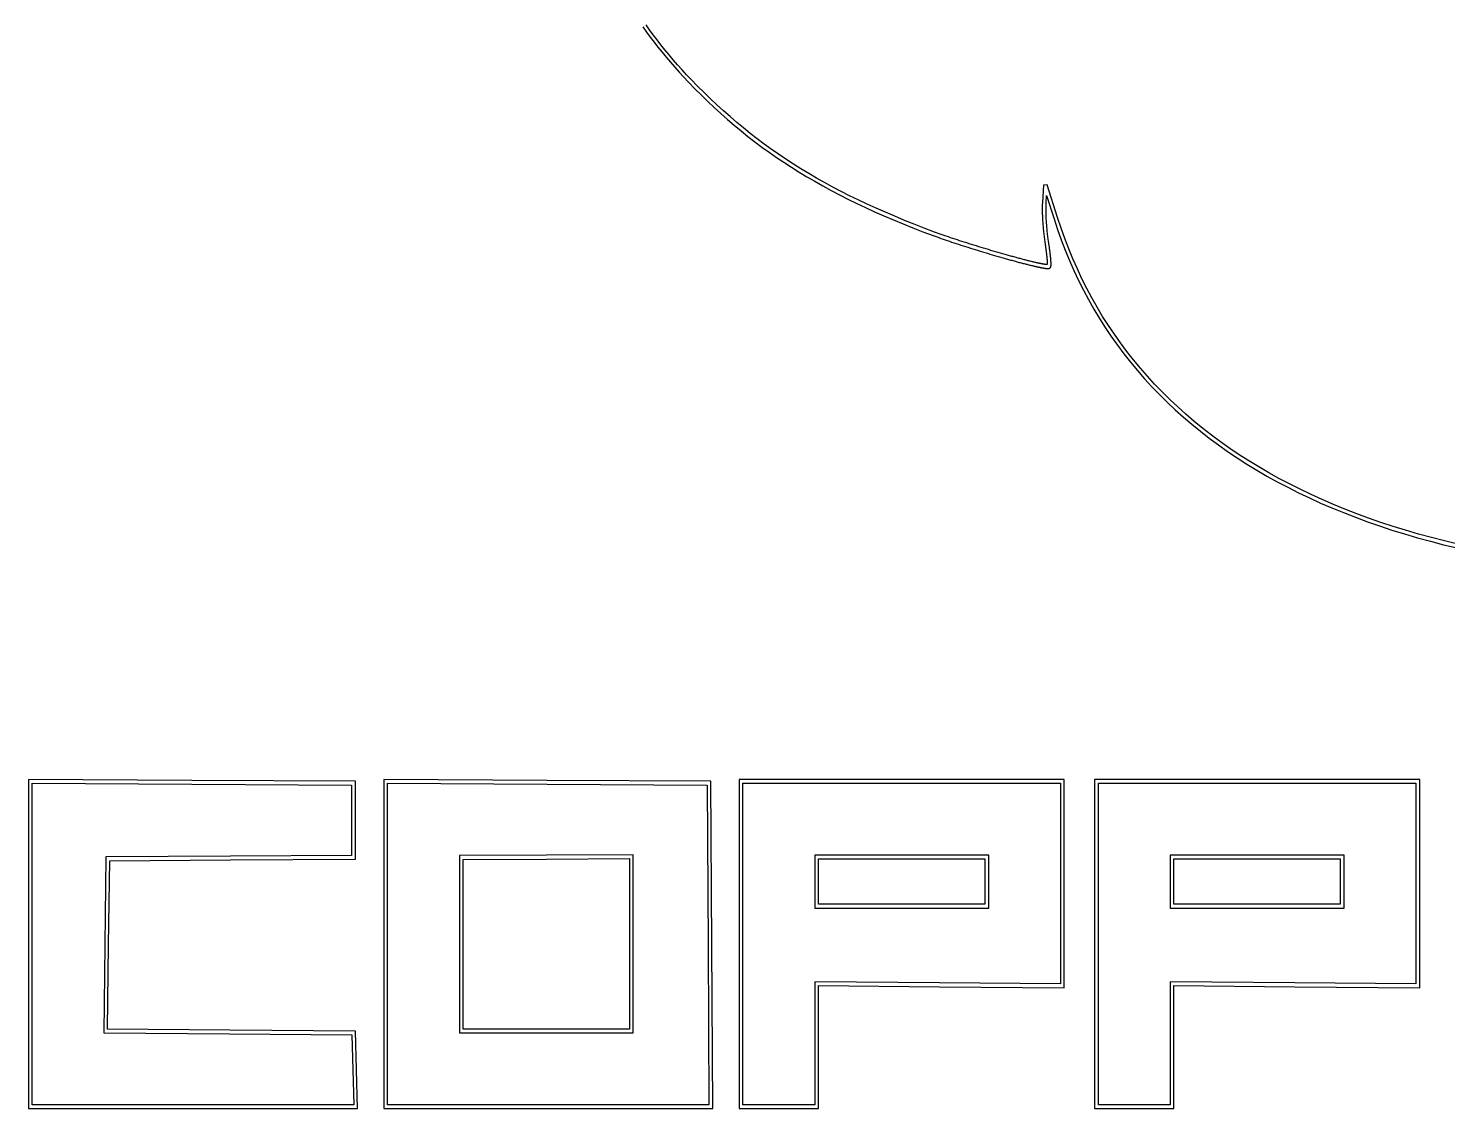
# Model space of a CAD drawing. Extents: x 0 to 745, y 0 to 539.
# Drawn here: x -0.4 to 299.9, y -0.4 to 228 of the extents above; entities that cross this region are included whole.
import ezdxf

# ---------------------------------------------------------------- set-up
doc = ezdxf.new("R2010")
doc.units = 0
doc.layers.get('0').update_dxf_attribs({"linetype": 'CONTINUOUS'})

msp = doc.modelspace()

# ---------------------------------------------------------------- linework, layer by layer
at = {"color": 7}
for p, q in [((214.4, 194.83), (214.16, 191.19)), ((215.18, 194.92), (214.4, 194.83)), ((214.96, 191.14), (215.06, 192.66)), ((215.06, 192.66), (216.62, 187.76)), ((217.38, 188), (215.18, 194.92)), ((-0.4, 69.22), (-0.4, 34.41)), ((34.2, 69.01), (-0.4, 69.22)), ((-0.4, 69.22), (-0.4, 69.22)), ((74.8, 69.22), (74.8, 34.41)), ((109.4, 69.01), (74.8, 69.22)), ((74.8, 69.22), (74.8, 69.22)), ((150, 69.2), (150, 34.4)), ((184.4, 69.2), (150, 69.2)), ((150, 69.2), (150, 69.2)), ((218.8, 69.2), (184.4, 69.2)), ((218.8, 47.18), (218.8, 69.2)), ((225.2, 69.2), (225.2, 34.4)), ((259.6, 69.2), (225.2, 69.2)), ((225.2, 69.2), (225.2, 69.2)), ((294, 69.2), (259.6, 69.2)), ((294, 47.18), (294, 69.2)), ((0.4, 68.41), (34.2, 68.21)), ((0.4, 34.41), (0.4, 68.41)), ((0.4, 68.41), (0.4, 68.41)), ((68.8, 68.8), (34.2, 69.01)), ((34.2, 68.21), (68, 68)), ((68, 68), (68, 60.57)), ((68.8, 60.57), (68.8, 68.8)), ((75.6, 68.41), (109.4, 68.21)), ((75.6, 34.41), (75.6, 68.41)), ((75.6, 68.41), (75.6, 68.41)), ((144, 68.8), (109.4, 69.01)), ((109.4, 68.21), (143.2, 68)), ((143.2, 68), (143.41, 34.2)), ((144.21, 34.2), (144, 68.8)), ((150.8, 68.4), (184.4, 68.4)), ((150.8, 34.4), (150.8, 68.4)), ((150.8, 68.4), (150.8, 68.4)), ((184.4, 68.4), (218, 68.4)), ((218, 68.4), (218, 47.18)), ((226, 68.4), (259.6, 68.4)), ((226, 34.4), (226, 68.4)), ((226, 68.4), (226, 68.4)), ((259.6, 68.4), (293.2, 68.4)), ((293.2, 68.4), (293.2, 47.18)), ((68, 60.57), (68, 53.13)), ((68.8, 52.34), (68.8, 60.57)), ((16, 52.8), (15.78, 34.22)), ((42.4, 52.97), (16, 52.8)), ((16.58, 34.21), (16.8, 52)), ((16.8, 52), (42.4, 52.17)), ((68, 53.13), (42.4, 52.97)), ((42.4, 52.17), (68.8, 52.34)), ((109.2, 53.17), (90.8, 53.09)), ((90.8, 53.09), (90.8, 34.34)), ((91.6, 52.29), (109.2, 52.37)), ((91.6, 34.34), (91.6, 52.29)), ((127.6, 53.25), (109.2, 53.17)), ((109.2, 52.37), (126.8, 52.45)), ((126.8, 52.45), (126.8, 34.42)), ((126.8, 52.45), (126.8, 52.45)), ((127.6, 34.42), (127.6, 53.25)), ((127.6, 53.25), (127.6, 53.25)), ((166, 53.2), (166, 47.6)), ((184.4, 53.2), (166, 53.2)), ((166, 53.2), (166, 53.2)), ((166.8, 52.4), (184.4, 52.4)), ((166.8, 47.6), (166.8, 52.4)), ((166.8, 52.4), (166.8, 52.4)), ((202.8, 53.2), (184.4, 53.2)), ((184.4, 52.4), (202, 52.4)), ((202, 52.4), (202, 47.6)), ((202.8, 47.6), (202.8, 53.2)), ((241.2, 53.2), (241.2, 47.6)), ((259.6, 53.2), (241.2, 53.2)), ((241.2, 53.2), (241.2, 53.2)), ((242, 52.4), (259.6, 52.4)), ((242, 47.6), (242, 52.4)), ((242, 52.4), (242, 52.4)), ((278, 53.2), (259.6, 53.2)), ((259.6, 52.4), (277.2, 52.4)), ((277.2, 52.4), (277.2, 47.6)), ((278, 47.6), (278, 53.2)), ((166, 47.6), (166, 42)), ((166.8, 42.8), (166.8, 47.6)), ((202, 47.6), (202, 42.8)), ((202.8, 42), (202.8, 47.6)), ((218, 47.18), (218, 25.96)), ((218.8, 25.15), (218.8, 47.18)), ((241.2, 47.6), (241.2, 42)), ((242, 42.8), (242, 47.6)), ((277.2, 47.6), (277.2, 42.8)), ((278, 42), (278, 47.6)), ((293.2, 47.18), (293.2, 25.96)), ((294, 25.15), (294, 47.18)), ((184.4, 42.8), (166.8, 42.8)), ((202, 42.8), (184.4, 42.8)), ((259.6, 42.8), (242, 42.8)), ((277.2, 42.8), (259.6, 42.8)), ((166, 42), (184.4, 42)), ((184.4, 42), (202.8, 42)), ((241.2, 42), (259.6, 42)), ((259.6, 42), (278, 42)), ((-0.4, 34.41), (-0.4, -0.4)), ((0.4, 0.4), (0.4, 34.41)), ((15.78, 34.22), (15.57, 15.62)), ((16.37, 16.42), (16.58, 34.21)), ((74.8, 34.41), (74.8, -0.4)), ((75.6, 0.4), (75.6, 34.41)), ((90.8, 34.34), (90.8, 15.6)), ((91.6, 16.4), (91.6, 34.34)), ((126.8, 34.42), (126.8, 16.4)), ((127.6, 15.6), (127.6, 34.42)), ((143.41, 34.2), (143.61, 0.4)), ((144.42, -0.4), (144.21, 34.2)), ((150, 34.4), (150, -0.4)), ((150.8, 0.4), (150.8, 34.4)), ((225.2, 34.4), (225.2, -0.4)), ((226, 0.4), (226, 34.4)), ((192.4, 26.18), (166, 26.4)), ((166, 26.4), (166, 13)), ((166.8, 13), (166.8, 25.6)), ((166.8, 25.6), (192.4, 25.38)), ((218, 25.96), (192.4, 26.18)), ((192.4, 25.38), (218.8, 25.15)), ((267.6, 26.18), (241.2, 26.4)), ((241.2, 26.4), (241.2, 13)), ((242, 13), (242, 25.6)), ((242, 25.6), (267.6, 25.38)), ((293.2, 25.96), (267.6, 26.18)), ((267.6, 25.38), (294, 25.15)), ((15.57, 15.62), (42.18, 15.41)), ((42.19, 16.21), (16.37, 16.42)), ((42.18, 15.41), (68.01, 15.2)), ((68.79, 16), (42.19, 16.21)), ((68.01, 15.2), (68.23, 7.79)), ((69.03, 7.81), (68.79, 16)), ((90.8, 15.6), (109.2, 15.6)), ((109.2, 16.4), (91.6, 16.4)), ((126.8, 16.4), (109.2, 16.4)), ((109.2, 15.6), (127.6, 15.6)), ((166, 13), (166, 0.4)), ((166.8, -0.4), (166.8, 13)), ((241.2, 13), (241.2, 0.4)), ((242, -0.4), (242, 13)), ((68.23, 7.79), (68.45, 0.4)), ((69.27, -0.4), (69.03, 7.81)), ((34.43, 0.4), (0.4, 0.4)), ((68.45, 0.4), (34.43, 0.4)), ((109.61, 0.4), (75.6, 0.4)), ((143.61, 0.4), (109.61, 0.4)), ((158.4, 0.4), (150.8, 0.4)), ((166, 0.4), (158.4, 0.4)), ((233.6, 0.4), (226, 0.4)), ((241.2, 0.4), (233.6, 0.4)), ((-0.4, -0.4), (34.43, -0.4)), ((34.43, -0.4), (69.27, -0.4)), ((74.8, -0.4), (109.61, -0.4)), ((109.61, -0.4), (144.42, -0.4)), ((150, -0.4), (158.4, -0.4)), ((158.4, -0.4), (166.8, -0.4)), ((225.2, -0.4), (233.6, -0.4)), ((233.6, -0.4), (242, -0.4))]:
    msp.add_line(p, q, dxfattribs=at)
for points in [[(129.64, 228.31), (130.4, 227.24), (131.18, 226.17), (131.98, 225.1), (132.81, 224.03), (133.67, 222.97), (134.54, 221.91), (135.44, 220.85), (136.37, 219.8), (137.32, 218.74), (138.3, 217.68), (139.3, 216.62)], [(139.87, 217.17), (138.88, 218.22), (137.91, 219.28), (136.97, 220.33), (136.05, 221.38), (135.16, 222.43), (134.29, 223.48), (133.44, 224.53), (132.62, 225.58), (131.82, 226.64), (131.04, 227.7), (130.29, 228.77)], [(139.3, 216.62), (140.64, 215.23), (142, 213.88), (143.36, 212.55), (144.74, 211.26), (146.13, 209.99), (147.53, 208.74), (148.95, 207.53), (150.39, 206.34), (151.85, 205.17), (153.32, 204.03), (154.82, 202.91), (156.34, 201.82), (157.88, 200.74), (159.45, 199.69), (161.04, 198.66), (162.66, 197.64), (164.31, 196.65), (165.99, 195.67), (167.69, 194.71), (169.43, 193.76), (171.21, 192.83), (173.02, 191.92), (174.86, 191.01), (176.74, 190.13), (178.66, 189.25), (180.62, 188.38), (182.62, 187.53), (184.67, 186.68), (186.75, 185.85), (188.88, 185.02), (191.06, 184.2)], [(191.34, 184.95), (189.17, 185.77), (187.05, 186.59), (184.97, 187.42), (182.93, 188.27), (180.94, 189.12), (178.99, 189.98), (177.08, 190.85), (175.21, 191.73), (173.37, 192.63), (171.58, 193.54), (169.81, 194.46), (168.08, 195.4), (166.38, 196.36), (164.72, 197.33), (163.08, 198.32), (161.47, 199.33), (159.89, 200.35), (158.33, 201.4), (156.8, 202.47), (155.29, 203.55), (153.81, 204.67), (152.34, 205.8), (150.9, 206.96), (149.47, 208.14), (148.06, 209.35), (146.66, 210.58), (145.28, 211.84), (143.91, 213.13), (142.56, 214.45), (141.21, 215.79), (139.87, 217.17)], [(214.16, 191.19), (214.15, 190.99), (214.14, 190.77), (214.14, 190.55), (214.13, 190.31), (214.13, 190.07), (214.13, 189.82), (214.13, 189.57), (214.13, 189.3), (214.14, 189.03), (214.14, 188.76), (214.15, 188.48), (214.16, 188.19), (214.18, 187.9), (214.19, 187.61), (214.21, 187.32), (214.23, 187.02), (214.25, 186.72), (214.27, 186.42), (214.29, 186.13), (214.32, 185.83), (214.34, 185.53), (214.37, 185.23), (214.4, 184.93), (214.43, 184.64), (214.46, 184.35), (214.5, 184.06), (214.53, 183.78), (214.57, 183.5), (214.61, 183.23), (214.65, 182.96), (214.69, 182.7)], [(215.48, 182.83), (215.44, 183.08), (215.4, 183.34), (215.36, 183.61), (215.33, 183.88), (215.29, 184.16), (215.26, 184.44), (215.23, 184.73), (215.2, 185.02), (215.17, 185.31), (215.14, 185.6), (215.12, 185.9), (215.09, 186.19), (215.07, 186.49), (215.05, 186.79), (215.03, 187.08), (215.01, 187.37), (214.99, 187.66), (214.98, 187.95), (214.97, 188.24), (214.95, 188.51), (214.95, 188.79), (214.94, 189.06), (214.93, 189.32), (214.93, 189.58), (214.93, 189.83), (214.93, 190.07), (214.93, 190.3), (214.94, 190.53), (214.94, 190.74), (214.95, 190.95), (214.96, 191.14)], [(216.62, 187.76), (217.37, 185.51), (218.16, 183.29), (219, 181.1), (219.89, 178.94), (220.83, 176.82), (221.82, 174.73), (222.85, 172.68), (223.93, 170.65), (225.06, 168.66), (226.24, 166.7), (227.46, 164.78), (228.73, 162.89), (230.05, 161.03), (231.41, 159.21), (232.82, 157.41), (234.28, 155.66), (235.78, 153.93), (237.33, 152.24), (238.93, 150.59), (240.57, 148.96), (242.26, 147.37), (244, 145.82), (245.78, 144.3), (247.6, 142.81), (249.47, 141.36), (251.39, 139.94), (253.35, 138.55), (255.36, 137.2), (257.41, 135.89), (259.51, 134.61), (261.65, 133.36)], [(262.04, 134.06), (259.92, 135.29), (257.83, 136.57), (255.8, 137.87), (253.8, 139.21), (251.86, 140.59), (249.96, 141.99), (248.1, 143.43), (246.29, 144.91), (244.52, 146.42), (242.8, 147.96), (241.13, 149.54), (239.5, 151.14), (237.91, 152.79), (236.38, 154.46), (234.89, 156.17), (233.44, 157.91), (232.04, 159.69), (230.69, 161.5), (229.39, 163.34), (228.13, 165.21), (226.91, 167.12), (225.75, 169.06), (224.63, 171.04), (223.56, 173.04), (222.53, 175.08), (221.56, 177.15), (220.63, 179.26), (219.74, 181.39), (218.91, 183.56), (218.12, 185.77), (217.38, 188)], [(191.06, 184.2), (191.45, 184.06), (191.86, 183.91), (192.27, 183.76), (192.7, 183.61), (193.13, 183.46), (193.58, 183.3), (194.03, 183.15), (194.49, 182.99), (194.96, 182.83), (195.44, 182.68), (195.92, 182.52), (196.41, 182.36), (196.9, 182.2), (197.4, 182.04), (197.9, 181.88), (198.41, 181.72), (198.92, 181.56), (199.43, 181.4), (199.94, 181.24), (200.46, 181.08), (200.97, 180.92), (201.49, 180.76), (202, 180.61), (202.52, 180.46), (203.03, 180.3), (203.54, 180.15), (204.05, 180), (204.55, 179.86), (205.05, 179.71), (205.55, 179.57), (206.04, 179.43)], [(206.25, 180.2), (205.76, 180.34), (205.27, 180.48), (204.77, 180.63), (204.27, 180.77), (203.76, 180.92), (203.26, 181.07), (202.75, 181.22), (202.23, 181.38), (201.72, 181.53), (201.2, 181.69), (200.69, 181.84), (200.18, 182), (199.67, 182.16), (199.15, 182.32), (198.65, 182.48), (198.14, 182.64), (197.64, 182.8), (197.14, 182.96), (196.65, 183.12), (196.17, 183.28), (195.69, 183.44), (195.21, 183.59), (194.74, 183.75), (194.29, 183.91), (193.83, 184.06), (193.39, 184.21), (192.96, 184.36), (192.54, 184.51), (192.13, 184.66), (191.73, 184.81), (191.34, 184.95)], [(212.72, 178.5), (212.55, 178.54), (212.38, 178.58), (212.21, 178.62), (212.04, 178.66), (211.86, 178.71), (211.68, 178.75), (211.49, 178.8), (211.3, 178.84), (211.11, 178.89), (210.92, 178.94), (210.72, 178.99), (210.52, 179.04), (210.32, 179.09), (210.11, 179.15), (209.9, 179.2), (209.69, 179.26), (209.48, 179.32), (209.26, 179.37), (209.04, 179.43), (208.82, 179.49), (208.6, 179.55), (208.37, 179.61), (208.14, 179.67), (207.91, 179.74), (207.68, 179.8), (207.45, 179.87), (207.21, 179.93), (206.97, 180), (206.74, 180.07), (206.5, 180.13), (206.25, 180.2)], [(214.69, 182.7), (214.71, 182.58), (214.73, 182.45), (214.74, 182.33), (214.76, 182.2), (214.78, 182.08), (214.8, 181.96), (214.82, 181.84), (214.83, 181.71), (214.85, 181.59), (214.87, 181.48), (214.88, 181.36), (214.9, 181.24), (214.92, 181.12), (214.93, 181.01), (214.95, 180.9), (214.96, 180.78), (214.97, 180.67), (214.99, 180.56), (215, 180.45), (215.01, 180.35), (215.03, 180.24), (215.04, 180.14), (215.05, 180.03), (215.06, 179.93), (215.07, 179.83), (215.08, 179.73), (215.09, 179.64), (215.1, 179.54), (215.11, 179.45), (215.12, 179.36), (215.13, 179.27)], [(215.92, 179.34), (215.92, 179.43), (215.91, 179.53), (215.9, 179.62), (215.89, 179.72), (215.88, 179.82), (215.87, 179.92), (215.86, 180.02), (215.85, 180.12), (215.83, 180.23), (215.82, 180.33), (215.81, 180.44), (215.8, 180.55), (215.78, 180.66), (215.77, 180.77), (215.75, 180.88), (215.74, 181), (215.72, 181.11), (215.71, 181.23), (215.69, 181.35), (215.68, 181.47), (215.66, 181.59), (215.64, 181.71), (215.63, 181.83), (215.61, 181.95), (215.59, 182.07), (215.57, 182.2), (215.55, 182.32), (215.54, 182.45), (215.52, 182.57), (215.5, 182.7), (215.48, 182.83)], [(206.04, 179.43), (206.28, 179.36), (206.52, 179.3), (206.76, 179.23), (207, 179.16), (207.23, 179.1), (207.47, 179.03), (207.7, 178.97), (207.93, 178.9), (208.16, 178.84), (208.39, 178.78), (208.61, 178.72), (208.83, 178.66), (209.05, 178.6), (209.27, 178.54), (209.49, 178.49), (209.7, 178.43), (209.91, 178.38), (210.12, 178.32), (210.32, 178.27), (210.52, 178.22), (210.72, 178.17), (210.92, 178.12), (211.11, 178.07), (211.3, 178.02), (211.49, 177.97), (211.67, 177.93), (211.85, 177.89), (212.03, 177.84), (212.2, 177.8), (212.37, 177.76), (212.54, 177.72)], [(212.54, 177.72), (212.62, 177.7), (212.7, 177.69), (212.78, 177.67), (212.86, 177.65), (212.93, 177.63), (213.01, 177.62), (213.09, 177.6), (213.16, 177.58), (213.24, 177.57), (213.31, 177.55), (213.38, 177.53), (213.45, 177.52), (213.52, 177.5), (213.59, 177.49), (213.66, 177.48), (213.73, 177.46), (213.79, 177.45), (213.86, 177.44), (213.92, 177.42), (213.98, 177.41), (214.05, 177.4), (214.11, 177.39), (214.17, 177.38), (214.22, 177.37), (214.28, 177.36), (214.34, 177.35), (214.39, 177.34), (214.45, 177.33), (214.5, 177.32), (214.55, 177.31), (214.6, 177.3)], [(214.72, 178.1), (214.68, 178.1), (214.63, 178.11), (214.58, 178.12), (214.53, 178.13), (214.47, 178.14), (214.42, 178.15), (214.37, 178.15), (214.31, 178.16), (214.25, 178.18), (214.19, 178.19), (214.14, 178.2), (214.07, 178.21), (214.01, 178.22), (213.95, 178.23), (213.89, 178.25), (213.82, 178.26), (213.75, 178.27), (213.69, 178.29), (213.62, 178.3), (213.55, 178.32), (213.48, 178.33), (213.41, 178.35), (213.33, 178.36), (213.26, 178.38), (213.18, 178.4), (213.11, 178.41), (213.03, 178.43), (212.95, 178.45), (212.88, 178.46), (212.8, 178.48), (212.72, 178.5)], [(214.6, 177.3), (214.63, 177.3), (214.65, 177.3), (214.68, 177.29), (214.7, 177.29), (214.72, 177.29), (214.75, 177.28), (214.77, 177.28), (214.79, 177.28), (214.82, 177.27), (214.84, 177.27), (214.86, 177.27), (214.88, 177.26), (214.91, 177.26), (214.93, 177.26), (214.95, 177.26), (214.97, 177.26), (214.99, 177.25), (215.01, 177.25), (215.03, 177.25), (215.05, 177.25), (215.07, 177.25), (215.09, 177.24), (215.11, 177.24), (215.13, 177.24), (215.14, 177.24), (215.16, 177.24), (215.18, 177.24), (215.2, 177.24), (215.22, 177.24), (215.23, 177.24), (215.25, 177.24)], [(215.19, 178.05), (215.17, 178.05), (215.16, 178.05), (215.15, 178.05), (215.14, 178.05), (215.13, 178.05), (215.11, 178.05), (215.1, 178.05), (215.09, 178.05), (215.08, 178.05), (215.06, 178.05), (215.05, 178.06), (215.04, 178.06), (215.02, 178.06), (215.01, 178.06), (214.99, 178.06), (214.98, 178.06), (214.96, 178.06), (214.95, 178.07), (214.93, 178.07), (214.92, 178.07), (214.9, 178.07), (214.89, 178.07), (214.87, 178.07), (214.85, 178.08), (214.83, 178.08), (214.82, 178.08), (214.8, 178.08), (214.78, 178.09), (214.76, 178.09), (214.74, 178.09), (214.72, 178.1)], [(215.13, 179.27), (215.13, 179.23), (215.13, 179.18), (215.14, 179.14), (215.14, 179.1), (215.14, 179.06), (215.15, 179.02), (215.15, 178.97), (215.15, 178.93), (215.16, 178.9), (215.16, 178.86), (215.16, 178.82), (215.17, 178.78), (215.17, 178.74), (215.17, 178.71), (215.17, 178.67), (215.17, 178.63), (215.18, 178.6), (215.18, 178.56), (215.18, 178.53), (215.18, 178.5), (215.18, 178.47), (215.18, 178.43), (215.19, 178.4), (215.19, 178.37), (215.19, 178.34), (215.19, 178.31), (215.19, 178.28), (215.19, 178.26), (215.19, 178.23), (215.19, 178.2), (215.19, 178.18)], [(215.19, 178.18), (215.19, 178.17), (215.19, 178.17), (215.19, 178.16), (215.19, 178.16), (215.19, 178.15), (215.19, 178.15), (215.19, 178.14), (215.19, 178.14), (215.19, 178.13), (215.19, 178.13), (215.19, 178.12), (215.19, 178.12), (215.19, 178.12), (215.19, 178.11), (215.19, 178.11), (215.19, 178.1), (215.19, 178.1), (215.19, 178.1), (215.19, 178.09), (215.19, 178.09), (215.19, 178.09), (215.19, 178.08), (215.19, 178.08), (215.19, 178.07), (215.19, 178.07), (215.19, 178.07), (215.19, 178.06), (215.19, 178.06), (215.19, 178.05), (215.19, 178.05), (215.19, 178.05)], [(215.25, 177.24), (215.26, 177.24), (215.27, 177.24), (215.28, 177.24), (215.29, 177.24), (215.29, 177.24), (215.3, 177.24), (215.31, 177.24), (215.32, 177.24), (215.33, 177.24), (215.33, 177.24), (215.34, 177.24), (215.35, 177.24), (215.36, 177.24), (215.37, 177.24), (215.38, 177.24), (215.38, 177.24), (215.39, 177.24), (215.4, 177.24), (215.41, 177.24), (215.42, 177.24), (215.42, 177.24), (215.43, 177.24), (215.44, 177.24), (215.45, 177.24), (215.46, 177.24), (215.46, 177.24), (215.47, 177.25), (215.48, 177.25), (215.49, 177.25), (215.5, 177.25), (215.5, 177.25)], [(215.5, 177.25), (215.51, 177.25), (215.52, 177.25), (215.53, 177.25), (215.54, 177.26), (215.55, 177.26), (215.56, 177.26), (215.57, 177.26), (215.58, 177.26), (215.58, 177.26), (215.59, 177.27), (215.6, 177.27), (215.61, 177.27), (215.62, 177.27), (215.63, 177.28), (215.64, 177.28), (215.65, 177.29), (215.66, 177.29), (215.67, 177.29), (215.69, 177.3), (215.7, 177.31), (215.71, 177.31), (215.72, 177.32), (215.73, 177.33), (215.74, 177.33), (215.75, 177.34), (215.76, 177.35), (215.78, 177.36), (215.79, 177.37), (215.8, 177.38), (215.81, 177.39), (215.82, 177.41)], [(215.82, 177.41), (215.84, 177.42), (215.86, 177.44), (215.87, 177.46), (215.88, 177.48), (215.9, 177.49), (215.91, 177.51), (215.92, 177.52), (215.93, 177.54), (215.93, 177.55), (215.94, 177.57), (215.95, 177.58), (215.95, 177.59), (215.96, 177.6), (215.96, 177.62), (215.96, 177.63), (215.97, 177.64), (215.97, 177.65), (215.97, 177.66), (215.97, 177.67), (215.97, 177.68), (215.97, 177.69), (215.97, 177.7), (215.97, 177.71), (215.97, 177.73), (215.97, 177.74), (215.97, 177.75), (215.97, 177.76), (215.97, 177.77), (215.97, 177.78), (215.98, 177.79), (215.98, 177.8)], [(215.99, 178.18), (215.99, 178.21), (215.99, 178.24), (215.99, 178.27), (215.99, 178.3), (215.99, 178.34), (215.99, 178.37), (215.99, 178.4), (215.98, 178.43), (215.98, 178.47), (215.98, 178.5), (215.98, 178.54), (215.98, 178.57), (215.98, 178.61), (215.97, 178.64), (215.97, 178.68), (215.97, 178.72), (215.97, 178.76), (215.97, 178.8), (215.96, 178.83), (215.96, 178.87), (215.96, 178.91), (215.95, 178.95), (215.95, 179), (215.95, 179.04), (215.95, 179.08), (215.94, 179.12), (215.94, 179.17), (215.93, 179.21), (215.93, 179.25), (215.93, 179.3), (215.92, 179.34)], [(215.98, 177.8), (215.98, 177.81), (215.98, 177.82), (215.98, 177.83), (215.98, 177.84), (215.98, 177.85), (215.98, 177.86), (215.98, 177.88), (215.98, 177.89), (215.99, 177.9), (215.99, 177.91), (215.99, 177.92), (215.99, 177.93), (215.99, 177.95), (215.99, 177.96), (215.99, 177.97), (215.99, 177.98), (215.99, 178), (215.99, 178.01), (215.99, 178.02), (215.99, 178.03), (215.99, 178.05), (215.99, 178.06), (215.99, 178.07), (215.99, 178.09), (215.99, 178.1), (215.99, 178.11), (215.99, 178.13), (215.99, 178.14), (215.99, 178.16), (215.99, 178.17), (215.99, 178.18)], [(261.65, 133.36), (263.83, 132.15), (266.07, 130.97), (268.34, 129.83), (270.66, 128.72), (273.02, 127.65), (275.43, 126.61), (277.88, 125.61), (280.38, 124.64), (282.92, 123.7), (285.5, 122.81), (288.12, 121.94), (290.79, 121.11), (293.5, 120.32), (296.26, 119.56), (299.06, 118.84), (301.9, 118.16)], [(302.08, 118.94), (299.25, 119.62), (296.47, 120.34), (293.72, 121.09), (291.02, 121.88), (288.37, 122.71), (285.76, 123.56), (283.19, 124.46), (280.66, 125.39), (278.18, 126.35), (275.74, 127.35), (273.35, 128.38), (271, 129.45), (268.69, 130.55), (266.43, 131.68), (264.22, 132.85), (262.04, 134.06)]]:
    msp.add_lwpolyline(points, dxfattribs=at)

doc.saveas('drawing.dxf')
